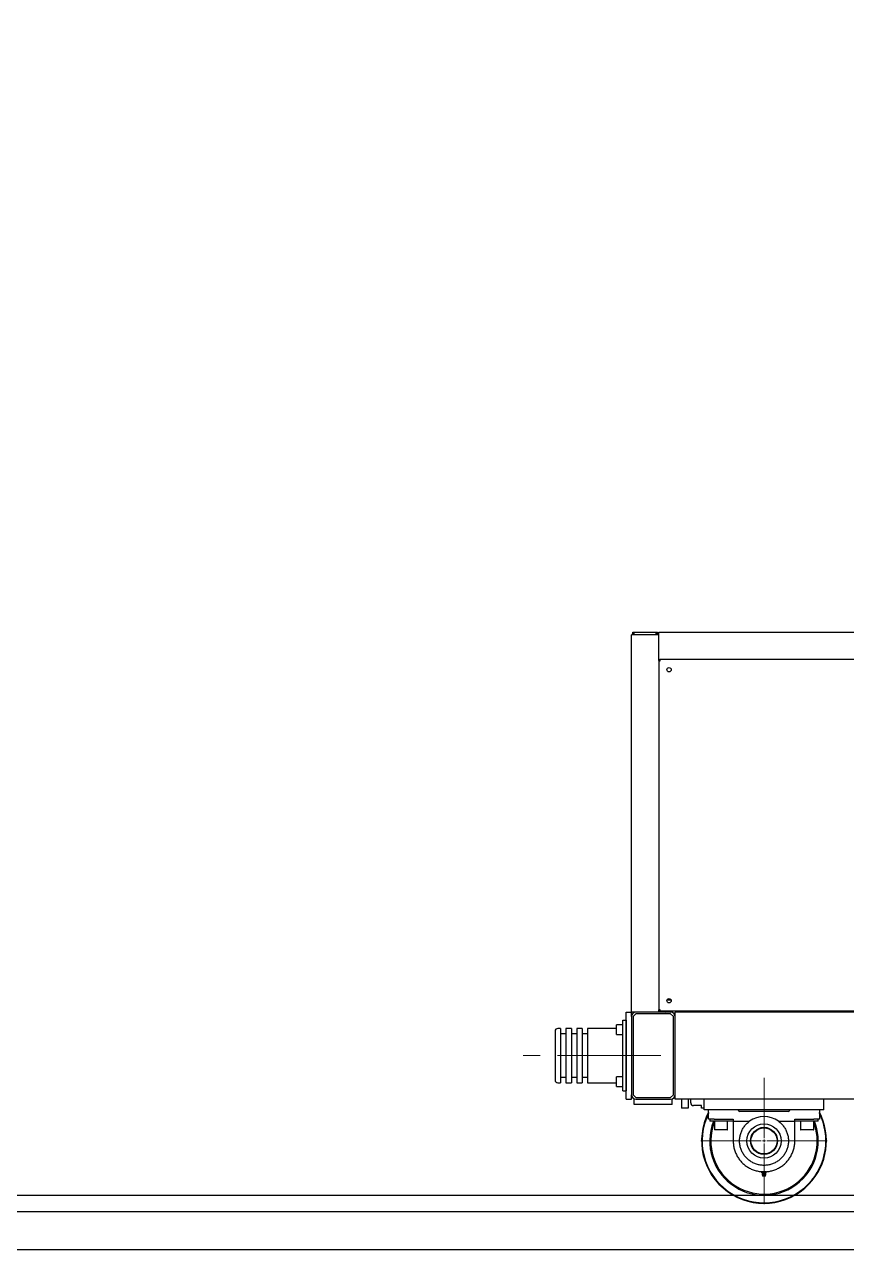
# Model space of a CAD drawing. Header units: millimetres. Extents: x 163705 to 1616509, y 81827 to 302547.
# Drawn here: x 1457167 to 1458682, y 143060 to 145317 of the extents above; entities that cross this region are included whole.
import ezdxf

# ---------------------------------------------------------------- set-up
doc = ezdxf.new("R2010")
doc.units = ezdxf.units.MM
doc.header["$LTSCALE"] = 10
doc.linetypes.add('ACAD_ISO02W100', pattern=[15, 12, -3])
doc.linetypes.add('CENTER2', pattern=[28.575, 19.05, -3.175, 3.175, -3.175])
for name, color, linetype, lineweight in [('1-中心线', 1, 'CENTER2', 0), ('1-建筑轮廓', 7, 'Continuous', 20), ('1-虚线', 8, 'ACAD_ISO02W100', 0)]:
    doc.layers.add(name, color=color, linetype=linetype, lineweight=lineweight)
doc.layers.add('1-隐线', color=8, linetype='Continuous')
pattern_1 = [(45, (-6058.445, -4420.5), (-67.351921, 67.351921), [])]

# ---------------------------------------------------------------- blocks, each defined once
blk = doc.blocks.new('*U288')
for p, q in [((0, 100, -1), (15400, 100, -19.8)), ((0, 70, -1), (15400, 70, -19.8)), ((0, 0, -0.9), (15400, 0, -21.3))]:
    blk.add_line(p, q)
blk = doc.blocks.new('SW_CENTERMARKSYMBOL_2')
at = {"lineweight": 18}
for p, q in [((0, 5), (0, 116.5)), ((-5, 0), (-116.5, 0)), ((0, 0), (-2.5, 0)), ((0, 0), (0, 2.5)), ((0, 0), (0, -2.5)), ((0, 0), (2.5, 0)), ((5, 0), (116.5, 0)), ((0, -5), (0, -116.5))]:
    blk.add_line(p, q, dxfattribs=at)
blk = doc.blocks.new('G$CABE3B3DF')
for p, q in [((211, 646), (211, 1341)), ((219, 1341), (211, 1341)), ((213, 1341), (213, 1346)), ((213, 1346), (216, 1346)), ((216, 1341), (216, 1346)), ((216, 1346), (256, 1346)), ((253, 1341), (219, 1341)), ((261, 1341), (253, 1341)), ((256, 1341), (256, 1346)), ((256, 1346), (259, 1346)), ((259, 1341), (259, 1346)), ((261, 1346), (921, 1346)), ((261, 1338), (261, 1346)), ((261, 1304), (261, 1338)), ((261, 1296), (261, 1304)), ((261, 1293.8), (261, 1296)), ((261, 1296), (263.2, 1296)), ((261, 1293.8), (261, 650.2)), ((261, 1293.8), (262.5, 1293.8)), ((263.2, 1296), (263.2, 1294.5)), ((916.8, 1296), (263.2, 1296)), ((276.5, 669), (283.5, 669)), ((201, 646), (211, 646)), ((201, 486), (201, 646)), ((211, 638), (211, 646)), ((219, 646), (211, 646)), ((211, 638), (211, 494)), ((219, 643), (214, 638)), ((214, 638), (214, 494)), ((253, 646), (219, 646)), ((283, 643), (219, 643)), ((260.4, 646), (253, 646)), ((283, 646), (260.4, 646)), ((261, 650.2), (262.5, 650.2)), ((261, 646), (261, 650.2)), ((263.2, 648), (263.2, 649.5)), ((916.8, 648), (263.2, 648)), ((272, 648), (272, 646.8)), ((272, 646.8), (273.5, 646)), ((272, 646.8), (284, 646.8)), ((282.5, 646), (284, 646.8)), ((288, 638), (283, 643)), ((284, 646.8), (284, 648)), ((288, 494), (288, 638)), ((921.2, 646), (291, 646)), ((291, 638), (291, 646)), ((291, 494), (291, 638)), ((303, 648), (303, 646)), ((315, 648), (315, 646)), ((343.9, 648), (343.9, 646)), ((355.9, 648), (355.9, 646)), ((378.1, 646.3), (377.8, 646)), ((401.7, 646), (401.7, 648)), ((415, 646), (415, 648)), ((428.3, 646), (428.3, 648)), ((441.7, 646), (441.7, 648)), ((455, 646), (455, 648)), ((468.3, 646), (468.3, 648)), ((476, 648), (476, 646)), ((529.4, 646), (527, 648)), ((543, 648), (543, 646)), ((70, 611), (70, 521)), ((80, 616), (75, 616)), ((80, 616), (80, 516)), ((100, 616), (90, 616)), ((90, 616), (90, 516)), ((100, 616), (100, 516)), ((120, 616), (110, 616)), ((110, 616), (110, 516)), ((120, 616), (120, 516)), ((183, 616), (130, 616)), ((130, 616), (130, 516)), ((183, 605.4), (183, 622.9)), ((195, 623), (183.1, 623)), ((195, 631), (201, 631)), ((195, 501), (195, 631)), ((201, 631), (201, 501)), ((90, 606), (80, 606)), ((110, 606), (100, 606)), ((130, 606), (120, 606)), ((183, 605.1), (183, 605.4)), ((183.1, 605), (195, 605)), ((80, 526), (90, 526)), ((100, 526), (110, 526)), ((120, 526), (130, 526)), ((183, 509.1), (183, 526.9)), ((195, 527), (183.1, 527)), ((75, 516), (80, 516)), ((90, 516), (100, 516)), ((110, 516), (120, 516)), ((130, 516), (183, 516)), ((183.1, 509), (195, 509)), ((195, 501), (201, 501)), ((201, 486), (211, 486)), ((211, 486), (211, 494)), ((214, 494), (219, 489)), ((216, 476), (216, 486)), ((286, 476), (216, 476)), ((219, 489), (283, 489)), ((219, 486), (283, 486)), ((283, 489), (288, 494)), ((286, 476), (286, 486)), ((291, 486), (291, 494)), ((345, 486), (291, 486)), ((303, 486), (303, 469)), ((315, 486), (315, 469)), ((319.9, 478.9), (319.9, 486)), ((565, 486), (345, 486)), ((345, 466), (345, 486)), ((1776, 486), (565, 486)), ((565, 466), (565, 486)), ((315, 469), (303, 469)), ((340, 473.9), (324.9, 473.9)), ((340, 469), (340, 473.9)), ((345, 469), (340, 469)), ((565, 466), (345, 466)), ((353, 449), (353, 466)), ((408, 465), (408, 466)), ((500, 463), (410, 463)), ((502, 466), (502, 465)), ((557, 466), (557, 449)), ((363, 449), (353, 449)), ((355, 449), (355, 445)), ((373, 445), (355, 445)), ((363, 449), (398.2, 449)), ((363.5, 445), (363.5, 429.1)), ((387.4, 429), (363.6, 429)), ((398.2, 445), (373, 445)), ((387.5, 429.1), (387.5, 445)), ((398.2, 449), (398.2, 445)), ((398.2, 445), (398.2, 408.8)), ((398.2, 445), (428.3, 445)), ((481.7, 445), (511.8, 445)), ((511.8, 449), (547, 449)), ((511.8, 445), (511.8, 449)), ((511.8, 408.8), (511.8, 445)), ((537, 445), (511.8, 445)), ((522.5, 445), (522.5, 429.1)), ((546.4, 429), (522.6, 429)), ((555, 445), (537, 445)), ((546.5, 429.1), (546.5, 445)), ((557, 449), (547, 449)), ((555, 445), (555, 449)), ((451.5, 352), (451, 351.6)), ((452, 352), (451, 351.7)), ((451, 349.8), (451, 351.7)), ((451, 349.8), (451.5, 349.5)), ((451, 349.8), (452, 349.5)), ((452, 352), (451.5, 352)), ((451.5, 349.5), (452, 348.3)), ((451.5, 349.5), (452, 349.5)), ((452, 348.3), (451.5, 346.6)), ((451.5, 346.6), (452.4, 343.9)), ((455, 346.6), (451.5, 346.6)), ((453, 351.7), (452, 352)), ((452, 349.5), (453, 349.8)), ((455, 349.5), (452, 349.5)), ((455, 348.3), (452, 348.3)), ((455, 343.9), (452.4, 343.9)), ((455, 352), (453, 351.7)), ((453, 349.8), (453, 351.7)), ((453, 349.8), (455, 349.5)), ((457, 351.7), (455, 352)), ((455, 349.5), (457, 349.8)), ((455, 349.5), (458, 349.5)), ((458, 348.3), (455, 348.3)), ((458.5, 346.6), (455, 346.6)), ((457.6, 343.9), (455, 343.9)), ((458, 352), (457, 351.7)), ((457, 349.8), (457, 351.7)), ((457, 349.8), (458, 349.5)), ((457.6, 343.9), (458.5, 346.6)), ((459, 351.7), (458, 352)), ((458.5, 352), (458, 352)), ((458, 349.5), (459, 349.8)), ((458, 348.3), (458.5, 349.5)), ((458, 349.5), (458.5, 349.5)), ((458.5, 346.6), (458, 348.3)), ((459, 351.6), (458.5, 352)), ((458.5, 349.5), (459, 349.8)), ((459, 349.8), (459, 351.7))]:
    blk.add_line(p, q)
for centre, radius in [((280, 1277), 4), ((280, 667), 4), ((455, 408.8), 31.5), ((455, 408.8), 25), ((455, 408.8), 24)]:
    blk.add_circle(centre, radius)
for centre, radius, start, end in [((219, 1338), 8, 138.5904, 157.9757), ((253, 1338), 8, 22.0243, 41.4096), ((219, 638), 8, 90, 180), ((283, 638), 8, 0, 90), ((370, 652.2), 10, 323.7851, 334.7231), ((75, 611), 5, 90, 180), ((183.1, 622.9), 0.1, 90, 180), ((183.1, 605.1), 0.1, 180, 270), ((75, 521), 5, 180, 270), ((183.1, 526.9), 0.1, 90, 180), ((183.1, 509.1), 0.1, 180, 270), ((219, 494), 8, 180, 270), ((283, 494), 8, 270, 0), ((324.9, 478.9), 5, 180, 270), ((455, 408.8), 115, 152.4933, 315.9669), ((455, 408.8), 114, 153.4708, 315.9669), ((410, 465), 2, 180, 270), ((455, 408.8), 45, 53.5566, 126.4434), ((500, 465), 2, 270, 0), ((455, 408.8), 114, 315.9669, 26.5292), ((455, 408.8), 115, 315.9669, 27.5067), ((455, 408.8), 100, 158.7769, 315.9669), ((455, 408.8), 98, 159.0149, 315.9669), ((363.6, 429.1), 0.1, 180, 270), ((387.4, 429.1), 0.1, 270, 0), ((522.6, 429.1), 0.1, 180, 270), ((455, 408.8), 98, 315.9669, 20.9851), ((455, 408.8), 100, 315.9669, 21.2231), ((546.4, 429.1), 0.1, 270, 0)]:
    blk.add_arc(centre, radius, start, end)
for points in [[(261, 1293.8), (261, 1293.7), (261.1, 1293.7), (261.7, 1293.6), (262.5, 1293.5), (263.2, 1293.5), (263.5, 1293.5)], [(262.5, 1293.8), (262.5, 1293.7), (262.5, 1293.7), (262.8, 1293.6), (263.1, 1293.5), (263.4, 1293.5), (263.5, 1293.5)], [(263.5, 1293.5), (263.5, 1293.8), (263.4, 1294.4), (263.4, 1295.3), (263.3, 1295.9), (263.2, 1295.9), (263.2, 1296)], [(263.5, 1293.5), (263.5, 1293.6), (263.4, 1293.9), (263.4, 1294.2), (263.3, 1294.4), (263.2, 1294.5), (263.2, 1294.5)], [(263.5, 650.5), (263.2, 650.4), (262.5, 650.4), (261.7, 650.3), (261.1, 650.2), (261, 650.2), (261, 650.2)], [(263.5, 650.5), (263.4, 650.4), (263.1, 650.4), (262.8, 650.3), (262.5, 650.2), (262.5, 650.2), (262.5, 650.2)], [(263.2, 648), (263.2, 648), (263.3, 648.1), (263.4, 648.7), (263.4, 649.5), (263.5, 650.1), (263.5, 650.5)], [(263.2, 649.5), (263.2, 649.5), (263.3, 649.5), (263.4, 649.7), (263.4, 650.1), (263.5, 650.3), (263.5, 650.5)]]:
    blk.add_open_spline(points, degree=3)
for points, knots in [([(481.7, 445), (483.6, 443.5), (487.2, 440.5), (491.7, 435.1), (495.4, 429), (498.1, 422.5), (499.7, 415.6), (500.2, 408.5), (499.6, 401.5), (497.9, 394.6), (495.2, 388.1), (491.5, 382.1), (486.9, 376.7), (481.5, 372.2), (475.5, 368.5), (468.9, 365.8), (462, 364.1), (455, 363.6), (448, 364.1), (441.1, 365.8), (434.5, 368.5), (428.5, 372.2), (423.1, 376.7), (418.5, 382.1), (414.8, 388.1), (412.1, 394.6), (410.4, 401.5), (409.8, 408.5), (410.3, 415.6), (411.9, 422.5), (414.6, 429), (418.3, 435.1), (422.8, 440.5), (426.4, 443.5), (428.3, 445)], [0, 0, 0, 0, 0.031207, 0.062437, 0.09373, 0.125069, 0.156429, 0.187786, 0.219136, 0.250492, 0.281829, 0.313123, 0.344354, 0.375542, 0.406704, 0.437835, 0.468934, 0.5, 0.531066, 0.562165, 0.593296, 0.624458, 0.655646, 0.686877, 0.718171, 0.749508, 0.780864, 0.812214, 0.843571, 0.874931, 0.90627, 0.937563, 0.968793, 1, 1, 1, 1]), ([(398.2, 408.8), (398.3, 406.3), (398.5, 401.3), (400, 394), (402.4, 387), (405.7, 380.3), (409.8, 374.1), (414.7, 368.5), (420.3, 363.6), (426.5, 359.4), (433.2, 356.1), (440.3, 353.7), (447.6, 352.3), (455, 351.8), (462.4, 352.3), (469.7, 353.7), (476.8, 356.1), (483.5, 359.4), (489.7, 363.6), (495.3, 368.5), (500.2, 374.1), (504.3, 380.3), (507.6, 387), (510, 394), (511.5, 401.3), (511.7, 406.3), (511.8, 408.8)], [0, 0, 0, 0, 0.0418444, 0.0837193, 0.1255227, 0.1672956, 0.2090668, 0.2507385, 0.2923708, 0.333993, 0.3755234, 0.4170235, 0.4585415, 0.5, 0.5414585, 0.5829765, 0.6244766, 0.666007, 0.7076292, 0.7492615, 0.7909332, 0.8327044, 0.8744773, 0.9162807, 0.9581556, 1, 1, 1, 1])]:
    blk.add_open_spline(points, degree=3, knots=knots)
at = {"layer": '1-中心线'}
blk.add_line((265, 566), (0, 566), dxfattribs=at)
at = {"layer": '1-虚线', "lineweight": 18}
blk.add_line((67.5, 308.8), (3161.7, 308.8), dxfattribs=at)
at = {"layer": '1-中心线'}
blk.add_blockref('SW_CENTERMARKSYMBOL_2', (455, 408.8), dxfattribs=at)

msp = doc.modelspace()

# ---------------------------------------------------------------- hatches: boundary and pattern name
at = {"lineweight": 18}
h = msp.add_hatch(dxfattribs=at)
h.set_pattern_fill('ANSI31', color=256, scale=30, style=0)
h.set_pattern_definition(pattern_1)
edge = h.paths.add_edge_path(flags=0)
edge.add_line((1457239.854, 145310.525), (1457239.854, 145309.987))
edge.add_line((1457239.854, 145309.987), (1457239.904, 145309.987))
edge.add_line((1457239.904, 145309.987), (1457239.904, 145309.258))
edge.add_line((1457239.904, 145309.258), (1457239.854, 145309.258))
edge.add_line((1457239.854, 145309.258), (1457239.854, 145308.732))
edge.add_line((1457239.854, 145308.732), (1457239.904, 145308.732))
edge.add_line((1457239.904, 145308.732), (1457239.904, 145305.518))
edge.add_line((1457239.904, 145305.518), (1457239.604, 145305.218))
edge.add_line((1457239.604, 145305.218), (1457236.004, 145305.218))
edge.add_line((1457236.004, 145305.218), (1457235.704, 145305.518))
edge.add_line((1457235.704, 145305.518), (1457235.704, 145306.925))
edge.add_line((1457235.704, 145306.925), (1457235.398, 145306.618))
edge.add_line((1457235.398, 145306.618), (1457228.604, 145306.618))
edge.add_line((1457228.604, 145306.618), (1457228.604, 145304.418))
edge.add_line((1457228.604, 145304.418), (1457228.304, 145304.118))
edge.add_line((1457228.304, 145304.118), (1457225.754, 145304.118))
edge.add_line((1457225.754, 145304.118), (1457225.454, 145304.418))
edge.add_line((1457225.454, 145304.418), (1457225.454, 145306.618))
edge.add_line((1457225.454, 145306.618), (1457224.954, 145306.618))
edge.add_line((1457224.954, 145306.618), (1457224.954, 145305.518))
edge.add_line((1457224.954, 145305.518), (1457224.654, 145305.218))
edge.add_line((1457224.654, 145305.218), (1457223.454, 145305.218))
edge.add_line((1457223.454, 145305.218), (1457223.454, 145304.118))
edge.add_line((1457223.454, 145304.118), (1457223.146, 145303.373))
edge.add_line((1457223.146, 145303.373), (1457220.201, 145303.373))
edge.add_ellipse((1457214.904, 145309.618), major_axis=(0, 175.665), ratio=0.03017102, start_angle=266.718481, end_angle=267.962701, ccw=False)
edge.add_spline(control_points=[(1457220.196, 145299.563), (1457220.929, 145298.829), (1457221.662, 145298.096), (1457222.395, 145297.362)], knot_values=[0.00000028, 0.00000028, 0.00000028, 0.00000028, 0.00311196, 0.00311196, 0.00311196, 0.00311196], weights=[1, 1, 1, 1], degree=3, periodic=0)
edge.add_ellipse((1457214.904, 145309.618), major_axis=(0, 248.583), ratio=0.03017102, start_angle=265.591293, end_angle=267.173873, ccw=False)
edge.add_spline(control_points=[(1457222.382, 145290.51), (1457222.297, 145289.676), (1457222.211, 145288.842), (1457222.125, 145288.008)], knot_values=[0.0000002, 0.0000002, 0.0000002, 0.0000002, 0.00251453, 0.00251453, 0.00251453, 0.00251453], weights=[1, 1, 1, 1], degree=3, periodic=0)
edge.add_line((1457222.125, 145288.008), (1457222.075, 145288.008))
edge.add_ellipse((1457214.904, 145309.618), major_axis=(0, 238.64), ratio=0.03017102, start_angle=264.683895, end_angle=264.804504, ccw=False)
edge.add_spline(control_points=[(1457222.073, 145287.508), (1457221.989, 145287.425), (1457221.906, 145287.342), (1457221.822, 145287.258)], knot_values=[0.00000028, 0.00000028, 0.00000028, 0.00000028, 0.00035523, 0.00035523, 0.00035523, 0.00035523], weights=[1, 1, 1, 1], degree=3, periodic=0)
edge.add_spline(control_points=[(1457221.822, 145287.258), (1457221.905, 145287.175), (1457221.989, 145287.091), (1457222.072, 145287.008)], knot_values=[0.00000028, 0.00000028, 0.00000028, 0.00000028, 0.00035422, 0.00035422, 0.00035422, 0.00035422], weights=[1, 1, 1, 1], degree=3, periodic=0)
edge.add_ellipse((1457214.904, 145309.618), major_axis=(0, 238.64), ratio=0.03017102, start_angle=264.442607, end_angle=264.563263, ccw=False)
edge.add_line((1457222.071, 145286.508), (1457219.755, 145286.508))
edge.add_ellipse((1457214.904, 145309.618), major_axis=(0, 162.407), ratio=0.03017102, start_angle=261.319532, end_angle=261.819063, ccw=False)
edge.add_line((1457219.748, 145285.107), (1457221.765, 145285.107))
edge.add_ellipse((1457214.904, 145309.618), major_axis=(0, 228.696), ratio=0.03017102, start_angle=263.393371, end_angle=263.847347, ccw=False)
edge.add_spline(control_points=[(1457221.759, 145283.306), (1457221.758, 145283.284), (1457221.755, 145283.262), (1457221.747, 145283.241), (1457221.74, 145283.219), (1457221.728, 145283.199), (1457221.714, 145283.182), (1457221.7, 145283.164), (1457221.683, 145283.149), (1457221.664, 145283.137), (1457221.645, 145283.125), (1457221.624, 145283.116), (1457221.602, 145283.111), (1457221.587, 145283.108), (1457221.572, 145283.106), (1457221.556, 145283.106)], knot_values=[0.0000002, 0.0000002, 0.0000002, 0.0000002, 0.00006703, 0.00006703, 0.00006703, 0.00013405, 0.00013405, 0.00013405, 0.00020138, 0.00020138, 0.00020138, 0.00026917, 0.00026917, 0.00026917, 0.00031444, 0.00031444, 0.00031444, 0.00031444], weights=[1, 1, 1, 1, 1, 1, 1, 1, 1, 1, 1, 1, 1, 1, 1, 1], degree=3, periodic=0)
edge.add_line((1457221.556, 145283.106), (1457219.028, 145283.106))
edge.add_spline(control_points=[(1457219.028, 145283.106), (1457219.007, 145283.106), (1457218.987, 145283.109), (1457218.967, 145283.115), (1457218.945, 145283.122), (1457218.924, 145283.133), (1457218.905, 145283.146), (1457218.887, 145283.16), (1457218.871, 145283.177), (1457218.858, 145283.196), (1457218.846, 145283.215), (1457218.836, 145283.236), (1457218.831, 145283.257), (1457218.827, 145283.273), (1457218.825, 145283.29), (1457218.825, 145283.306)], knot_values=[0.00007854, 0.00007854, 0.00007854, 0.00007854, 0.00013923, 0.00013923, 0.00013923, 0.00020872, 0.00020872, 0.00020872, 0.00027728, 0.00027728, 0.00027728, 0.00034448, 0.00034448, 0.00034448, 0.00039355, 0.00039355, 0.00039355, 0.00039355], weights=[1, 1, 1, 1, 1, 1, 1, 1, 1, 1, 1, 1, 1, 1, 1, 1], degree=3, periodic=0)
edge.add_ellipse((1457214.904, 145309.618), major_axis=(0, 132.578), ratio=0.03017102, start_angle=258.552799, end_angle=266.538976)
edge.add_line((1457218.897, 145301.615), (1457217.56, 145301.615))
edge.add_ellipse((1457214.904, 145309.618), major_axis=(0, 88.385), ratio=0.03017102, start_angle=264.804504, end_angle=269.19641)
edge.add_arc((1457216.526, 145309.618), 1.621, 310.133726, 450)
edge.add_line((1457216.526, 145311.24), (1457214.904, 145311.24))
edge.add_line((1457214.904, 145311.24), (1457214.904, 145312.05))
edge.add_line((1457214.904, 145312.05), (1457198.704, 145312.05))
edge.add_arc((1457198.704, 145312.35), 0.3, 180, 270, ccw=False)
edge.add_line((1457198.404, 145312.35), (1457198.404, 145313.901))
edge.add_line((1457198.404, 145313.901), (1457198.985, 145314.482))
edge.add_line((1457198.985, 145314.482), (1457205.904, 145314.482))
edge.add_line((1457205.904, 145314.482), (1457205.904, 145316.118))
edge.add_line((1457205.904, 145316.118), (1457206.404, 145316.618))
edge.add_line((1457206.404, 145316.618), (1457218.754, 145316.618))
edge.add_line((1457218.754, 145316.618), (1457219.254, 145316.118))
edge.add_line((1457219.254, 145316.118), (1457219.254, 145315.863))
edge.add_line((1457219.254, 145315.863), (1457223.146, 145315.863))
edge.add_line((1457223.146, 145315.863), (1457223.454, 145315.118))
edge.add_line((1457223.454, 145315.118), (1457223.454, 145314.018))
edge.add_line((1457223.454, 145314.018), (1457224.654, 145314.018))
edge.add_line((1457224.654, 145314.018), (1457224.954, 145313.718))
edge.add_line((1457224.954, 145313.718), (1457224.954, 145312.618))
edge.add_line((1457224.954, 145312.618), (1457225.454, 145312.618))
edge.add_line((1457225.454, 145312.618), (1457225.454, 145314.818))
edge.add_line((1457225.454, 145314.818), (1457225.754, 145315.118))
edge.add_line((1457225.754, 145315.118), (1457228.304, 145315.118))
edge.add_line((1457228.304, 145315.118), (1457228.604, 145314.818))
edge.add_line((1457228.604, 145314.818), (1457228.604, 145312.618))
edge.add_line((1457228.604, 145312.618), (1457235.398, 145312.618))
edge.add_line((1457235.398, 145312.618), (1457235.704, 145312.312))
edge.add_line((1457235.704, 145312.312), (1457235.704, 145313.718))
edge.add_line((1457235.704, 145313.718), (1457236.004, 145314.018))
edge.add_line((1457236.004, 145314.018), (1457239.604, 145314.018))
edge.add_line((1457239.604, 145314.018), (1457239.904, 145313.718))
edge.add_line((1457239.904, 145313.718), (1457239.904, 145310.525))
edge.add_line((1457239.904, 145310.525), (1457239.854, 145310.525))
h = msp.add_hatch(dxfattribs=at)
h.set_pattern_fill('ANSI31', color=256, scale=30, style=0)
h.set_pattern_definition(pattern_1)
edge = h.paths.add_edge_path(flags=0)
edge.add_ellipse((1457214.904, 145309.618), major_axis=(0, 175.665), ratio=0.03017102, start_angle=92.283742, end_angle=93.281519, ccw=False)
edge.add_line((1457209.609, 145302.618), (1457206.404, 145302.618))
edge.add_line((1457206.404, 145302.618), (1457205.904, 145303.118))
edge.add_line((1457205.904, 145303.118), (1457205.904, 145304.754))
edge.add_line((1457205.904, 145304.754), (1457198.985, 145304.754))
edge.add_line((1457198.985, 145304.754), (1457198.404, 145305.335))
edge.add_line((1457198.404, 145305.335), (1457198.404, 145306.886))
edge.add_arc((1457198.704, 145306.886), 0.3, 90, 180, ccw=False)
edge.add_line((1457198.704, 145307.186), (1457212.239, 145307.186))
edge.add_ellipse((1457214.904, 145309.618), major_axis=(0, 88.385), ratio=0.03017102, start_angle=91.576762, end_angle=95.195496)
edge.add_line((1457212.249, 145301.615), (1457210.912, 145301.615))
edge.add_ellipse((1457214.904, 145309.618), major_axis=(0, 132.578), ratio=0.03017102, start_angle=93.461024, end_angle=101.447201)
edge.add_spline(control_points=[(1457210.984, 145283.306), (1457210.984, 145283.284), (1457210.98, 145283.262), (1457210.973, 145283.241), (1457210.966, 145283.221), (1457210.955, 145283.201), (1457210.942, 145283.184), (1457210.928, 145283.166), (1457210.911, 145283.151), (1457210.893, 145283.139), (1457210.874, 145283.127), (1457210.853, 145283.118), (1457210.831, 145283.112), (1457210.815, 145283.108), (1457210.798, 145283.106), (1457210.781, 145283.106)], knot_values=[0.0000002, 0.0000002, 0.0000002, 0.0000002, 0.00006593, 0.00006593, 0.00006593, 0.00013184, 0.00013184, 0.00013184, 0.00019809, 0.00019809, 0.00019809, 0.00026548, 0.00026548, 0.00026548, 0.00031543, 0.00031543, 0.00031543, 0.00031543], weights=[1, 1, 1, 1, 1, 1, 1, 1, 1, 1, 1, 1, 1, 1, 1, 1], degree=3, periodic=0)
edge.add_line((1457210.781, 145283.106), (1457208.252, 145283.106))
edge.add_spline(control_points=[(1457208.252, 145283.106), (1457208.245, 145283.106), (1457208.238, 145283.107), (1457208.231, 145283.107), (1457208.209, 145283.11), (1457208.186, 145283.116), (1457208.166, 145283.126), (1457208.145, 145283.135), (1457208.126, 145283.149), (1457208.11, 145283.165), (1457208.094, 145283.181), (1457208.08, 145283.2), (1457208.07, 145283.22), (1457208.06, 145283.24), (1457208.054, 145283.262), (1457208.051, 145283.285), (1457208.051, 145283.292), (1457208.05, 145283.299), (1457208.05, 145283.306)], knot_values=[0.00031378, 0.00031378, 0.00031378, 0.00031378, 0.00033478, 0.00033478, 0.00033478, 0.00040282, 0.00040282, 0.00040282, 0.00047099, 0.00047099, 0.00047099, 0.00053896, 0.00053896, 0.00053896, 0.0006065, 0.0006065, 0.0006065, 0.00062779, 0.00062779, 0.00062779, 0.00062779], weights=[1, 1, 1, 1, 1, 1, 1, 1, 1, 1, 1, 1, 1, 1, 1, 1, 1, 1, 1], degree=3, periodic=0)
edge.add_ellipse((1457214.904, 145309.618), major_axis=(0, 228.696), ratio=0.03017102, start_angle=96.152653, end_angle=96.606629, ccw=False)
edge.add_line((1457208.044, 145285.107), (1457210.061, 145285.107))
edge.add_ellipse((1457214.904, 145309.618), major_axis=(0, 162.407), ratio=0.03017102, start_angle=98.180937, end_angle=98.680468, ccw=False)
edge.add_line((1457210.054, 145286.508), (1457207.738, 145286.508))
edge.add_ellipse((1457214.904, 145309.618), major_axis=(0, 238.64), ratio=0.03017102, start_angle=95.436737, end_angle=95.557393, ccw=False)
edge.add_spline(control_points=[(1457207.737, 145287.008), (1457207.82, 145287.091), (1457207.904, 145287.175), (1457207.987, 145287.258)], knot_values=[0.00000028, 0.00000028, 0.00000028, 0.00000028, 0.00035422, 0.00035422, 0.00035422, 0.00035422], weights=[1, 1, 1, 1], degree=3, periodic=0)
edge.add_spline(control_points=[(1457207.987, 145287.258), (1457207.903, 145287.342), (1457207.819, 145287.425), (1457207.735, 145287.508)], knot_values=[0.00000028, 0.00000028, 0.00000028, 0.00000028, 0.00035523, 0.00035523, 0.00035523, 0.00035523], weights=[1, 1, 1, 1], degree=3, periodic=0)
edge.add_ellipse((1457214.904, 145309.618), major_axis=(0, 238.64), ratio=0.03017102, start_angle=95.195496, end_angle=95.316105, ccw=False)
edge.add_line((1457207.734, 145288.008), (1457207.684, 145288.008))
edge.add_spline(control_points=[(1457207.684, 145288.008), (1457207.598, 145288.842), (1457207.512, 145289.676), (1457207.427, 145290.51)], knot_values=[0.0000002, 0.0000002, 0.0000002, 0.0000002, 0.00251453, 0.00251453, 0.00251453, 0.00251453], weights=[1, 1, 1, 1], degree=3, periodic=0)
edge.add_ellipse((1457214.904, 145309.618), major_axis=(0, 248.583), ratio=0.03017102, start_angle=92.826127, end_angle=94.408707, ccw=False)
edge.add_spline(control_points=[(1457207.414, 145297.362), (1457208.147, 145298.096), (1457208.88, 145298.829), (1457209.613, 145299.563)], knot_values=[0.00000028, 0.00000028, 0.00000028, 0.00000028, 0.00311196, 0.00311196, 0.00311196, 0.00311196], weights=[1, 1, 1, 1], degree=3, periodic=0)

# ---------------------------------------------------------------- linework, layer by layer
at = {"layer": '1-建筑轮廓'}
msp.add_line((1430750.296, 143059.632), (1515696.37, 143059.632), dxfattribs=at)

# ---------------------------------------------------------------- block references
msp.add_blockref('*U288', (1452385.673, 143059.632, 0.859))
at = {"layer": '1-隐线'}
msp.add_blockref('G$CABE3B3DF', (1458074.648, 142850.866), dxfattribs=at)

doc.saveas('drawing.dxf')
